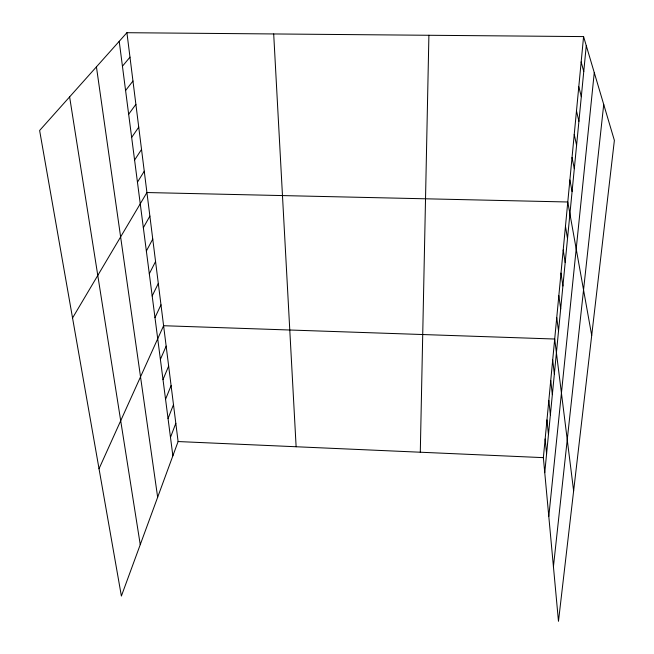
<?xml version="1.0" encoding="UTF-8"?>
<svg xmlns="http://www.w3.org/2000/svg" width="654" height="654" viewBox="0 0 654 654"><rect width="100%" height="100%" fill="white"/><g stroke="black" fill="none" stroke-linecap="round" stroke-linejoin="round"><path stroke-width="0.98" d="M420.293 452.225L428.901 35.275M583.581 36.591L614.376 140.381L558.475 621.3L543.368 457.645L583.581 36.591L126.917 32.7L39.624 130.489L121.382 596.039L178.101 441.548L126.917 32.7M544.757 472.662L586.27 45.666M548.796 516.415L594.265 72.602M553.431 566.65L603.724 104.485M170.481 437.387L175.812 423.31M168.045 418.552L173.482 404.654M165.552 399.283L171.095 385.59M163.001 379.573L168.65 366.085M160.385 359.406L166.157 346.138M99.032 468.746L163.598 325.717L554.698 339.025L573.632 490.933M154.982 317.607L160.982 304.829M152.178 295.951L158.309 283.435M149.308 273.764L155.562 261.535M146.357 251.022L152.758 239.094M143.34 227.706L149.88 216.098M72.553 317.975L146.929 192.538L567.786 201.988L591.707 335.428M137.446 182.172L144.264 171.225M134.585 160.05L141.534 149.439M131.658 137.414L138.746 127.162M128.658 114.237L135.893 104.362M125.584 90.514L132.966 81.031M122.437 66.218L129.982 57.151M178.101 441.548L543.368 457.645M581.161 61.958L583.76 71.507M578.79 86.712L581.308 96.702M576.485 110.878L578.921 121.284M574.237 134.462L576.583 145.278M572.029 157.5L574.31 168.691M569.887 179.997L572.087 191.548M565.465 226.284L567.517 238.538M563.2 249.975L565.179 262.565M69.618 96.89L140.25 544.659M560.993 273.07L562.906 285.978M96.432 66.855L157.655 497.253M558.843 295.6L560.682 308.802M556.742 317.574L558.524 331.063M119.216 41.325L172.869 455.805M552.695 359.97L554.347 373.965M550.742 380.424L552.336 394.648M548.837 400.403L550.374 414.849M546.973 419.917L548.461 434.567M545.15 438.998L546.581 453.835M273.691 33.951L296.123 446.756"/></g></svg>
